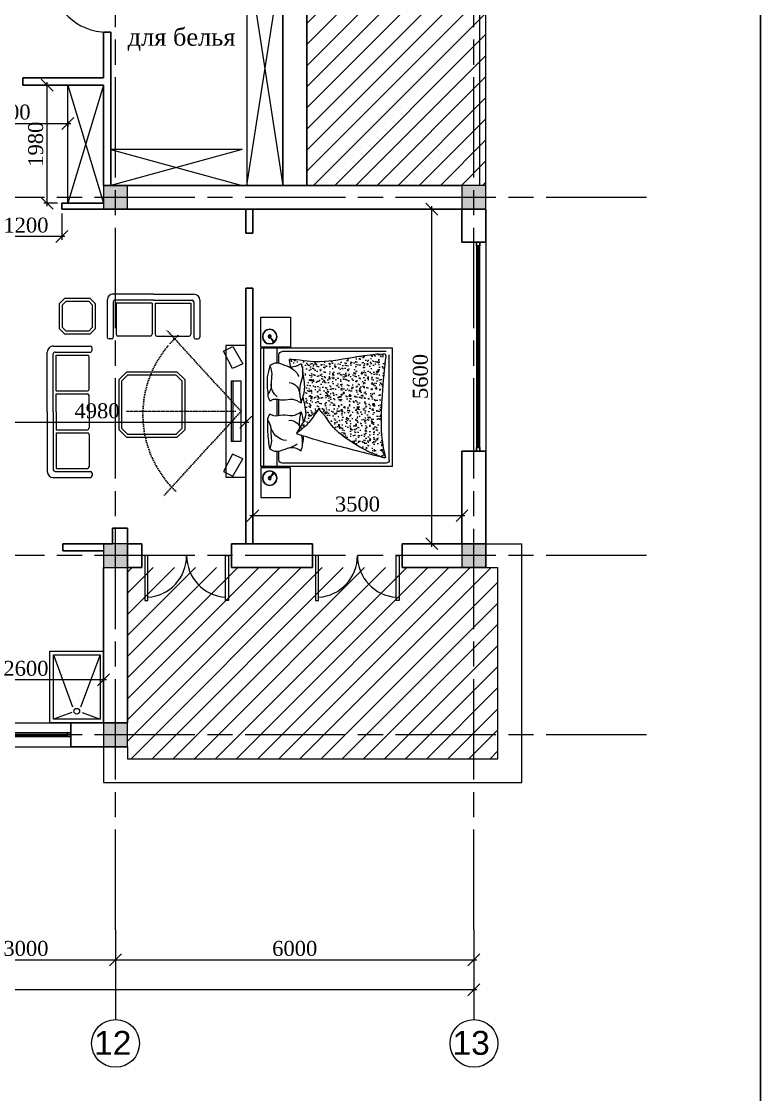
# Model space of a CAD drawing. Header units: inches. Extents: x 2870606 to 3671143, y -733551 to -473558.
# Drawn here: x 3431270 to 3443643, y -527448 to -509478 of the extents above; entities that cross this region are included whole.
import ezdxf

# ---------------------------------------------------------------- set-up
doc = ezdxf.new("R2010")
doc.units = ezdxf.units.IN
doc.header["$MEASUREMENT"] = 0
doc.linetypes.add('ACAD_ISO07W100', pattern=[3, 0, -3])
doc.linetypes.add('ACAD_ISO08W100', pattern=[36, 24, -3, 6, -3])
for name, color, linetype in [('100_FURNITURE', 25, 'Continuous'), ('A_Windows', 160, 'Continuous'), ('SANFURN', 140, 'Continuous'), ('МЕБЕЛИРОВКА', 7, 'Continuous'), ('ШРИФТ', 7, 'Continuous')]:
    doc.layers.add(name, color=color, linetype=linetype)
doc.layers.add('_0', color=7, linetype='Continuous', lineweight=25)
doc.styles.add('GENERATED_STYLE_1', font='times.ttf')
doc.styles.add('J~stule', font='dutch.ttf')
doc.styles.add('стиль3', font='arial.ttf', dxfattribs={"height": 250})
doc.linetypes.add('FENCELINE1', pattern='A,0.25,-0.1,[133,ltypeshp.shx,S=0.1,R=0,X=-0.1,Y=0],-0.1,1', length=1.45)
doc.dimstyles.new('J~style', dxfattribs={"dimscale": 100, "dimtxt": 2.5, "dimasz": 2, "dimexe": 0.55, "dimexo": 0.725, "dimtad": 1, "dimdec": 0, "dimdsep": 46, "dimtxsty": 'J~stule', "dimblk": 'OBLIQUE', "dimcen": 2, "dimdle": 0.5, "dimadec": 0, "dimazin": 0, "dimtfac": 1, "dimtdec": 0, "dimtmove": 0, "dimatfit": 3, "dimfxl": 1, "dimarcsym": 0})

# ---------------------------------------------------------------- blocks, each defined once
blk = doc.blocks.new('FSDFTV')
at = {"color": 33, "linetype": 'ACAD_ISO07W100', "lineweight": 13, "ltscale": 10}
for p, q in [((2, 179), (2, 2037)), ((2, 79), (-1440, 1399)), ((2, 79), (1376, 1338))]:
    blk.add_line(p, q, dxfattribs=at)
at = {"color": 33, "linetype": 'ByBlock', "lineweight": 13}
for points in [[(-1086, 219), (-796, 48), (-716, 221), (-1006, 372)], [(1086, 219), (796, 48), (716, 221), (1006, 372)], [(-1101, 0), (1101, 0), (1101, 331), (-1101, 331)], [(-500, 79), (503, 79), (503, 247), (-500, 247)], [(-500, 210), (503, 210), (503, 247), (-500, 247)]]:
    blk.add_lwpolyline(points, close=True, dxfattribs=at)
at = {"color": 33, "linetype": 'ACAD_ISO07W100', "lineweight": 13, "ltscale": 10}
blk.add_arc((-51, -54), 1776, 42.0748, 137.9252, dxfattribs=at)
blk = doc.blocks.new('_Oblique')
at = {"color": 0, "linetype": 'ByBlock', "lineweight": -2}
blk.add_line((-0.5, -0.5), (0.5, 0.5), dxfattribs=at)
blk = doc.blocks.new('*D637')
at = {"color": 0, "lineweight": -2, "transparency": 16777216}
for p, q in [((3430745, -512696), (3430745, -513136)), ((3431945, -512696), (3431945, -513136)), ((3431995, -513081), (3430695, -513081))]:
    blk.add_line(p, q, dxfattribs=at)
at = {"layer": 'Defpoints', "color": 0, "lineweight": 35, "transparency": 16777216}
for p in [(3430745, -512623), (3431945, -512623, 59), (3430745, -513081)]:
    blk.add_point(p, dxfattribs=at)
at = {"color": 0, "lineweight": -2, "transparency": 16777216, "xscale": 200, "yscale": 200, "zscale": 200, "rotation": 180}
blk.add_blockref('_Oblique', (3430745, -513081), dxfattribs=at)
at = {"color": 0, "lineweight": -2, "transparency": 16777216, "xscale": 200, "yscale": 200, "zscale": 200}
blk.add_blockref('_Oblique', (3431945, -513081), dxfattribs=at)
at = {"color": 0, "transparency": 16777216, "insert": (3431345, -512890), "char_height": 250, "attachment_point": 5, "style": 'J~stule'}
blk.add_mtext('1200', dxfattribs=at)
blk = doc.blocks.new('*D638')
at = {"color": 0, "lineweight": -2, "transparency": 16777216}
for p, q in [((3430045, -520315), (3430045, -520557)), ((3432645, -520315), (3432645, -520557)), ((3432695, -520502), (3429995, -520502))]:
    blk.add_line(p, q, dxfattribs=at)
at = {"layer": 'Defpoints', "color": 0, "lineweight": 35, "transparency": 16777216}
for p in [(3430045, -520243), (3432645, -520243), (3430045, -520502)]:
    blk.add_point(p, dxfattribs=at)
at = {"color": 0, "lineweight": -2, "transparency": 16777216, "xscale": 200, "yscale": 200, "zscale": 200, "rotation": 180}
blk.add_blockref('_Oblique', (3430045, -520502), dxfattribs=at)
at = {"color": 0, "lineweight": -2, "transparency": 16777216, "xscale": 200, "yscale": 200, "zscale": 200}
blk.add_blockref('_Oblique', (3432645, -520502), dxfattribs=at)
at = {"color": 0, "transparency": 16777216, "insert": (3431345, -520312), "char_height": 250, "attachment_point": 5, "style": 'J~stule'}
blk.add_mtext('2600', dxfattribs=at)
blk = doc.blocks.new('*D639')
at = {"color": 0, "lineweight": -2, "transparency": 16777216}
for p, q in [((3431700, -512573), (3431700, -510493)), ((3431873, -510543), (3431645, -510543)), ((3431873, -512523), (3431645, -512523))]:
    blk.add_line(p, q, dxfattribs=at)
at = {"layer": 'Defpoints', "color": 0, "lineweight": 35, "transparency": 16777216}
for p in [(3431700, -510543), (3431945, -510543), (3431945, -512523, 59)]:
    blk.add_point(p, dxfattribs=at)
at = {"color": 0, "lineweight": -2, "transparency": 16777216, "xscale": 200, "yscale": 200, "zscale": 200}
for p, rotation in [((3431700, -510543), 90), ((3431700, -512523), 270)]:
    blk.add_blockref('_Oblique', p, dxfattribs=dict(at, rotation=rotation))
at = {"color": 0, "transparency": 16777216, "insert": (3431509, -511533), "char_height": 250, "attachment_point": 5, "rotation": 90, "style": 'J~stule'}
blk.add_mtext('1980', dxfattribs=at)
blk = doc.blocks.new('*D640')
at = {"color": 0, "lineweight": -2, "transparency": 16777216}
for p, q in [((3429995, -511187), (3432095, -511187)), ((3430045, -511147), (3430045, -511242)), ((3432045, -511147), (3432045, -511242))]:
    blk.add_line(p, q, dxfattribs=at)
at = {"layer": 'Defpoints', "color": 0, "lineweight": 35, "transparency": 16777216}
for p in [(3430045, -511075), (3432045, -511074, 24), (3432045, -511187)]:
    blk.add_point(p, dxfattribs=at)
at = {"color": 0, "lineweight": -2, "transparency": 16777216, "xscale": 200, "yscale": 200, "zscale": 200, "rotation": 180}
blk.add_blockref('_Oblique', (3430045, -511187), dxfattribs=at)
at = {"color": 0, "lineweight": -2, "transparency": 16777216, "xscale": 200, "yscale": 200, "zscale": 200}
blk.add_blockref('_Oblique', (3432045, -511187), dxfattribs=at)
at = {"color": 0, "transparency": 16777216, "insert": (3431045, -510997), "char_height": 250, "attachment_point": 5, "style": 'J~stule'}
blk.add_mtext('2000', dxfattribs=at)
blk = doc.blocks.new('uouyotyolt')
at = {"layer": 'SANFURN', "lineweight": 15}
for p, q in [((2860162, 280611), (2860049, 280919)), ((2861129, 280919), (2860255, 280599)), ((2860161, 280439), (2860049, 280139)), ((2861129, 280139), (2860253, 280464))]:
    blk.add_line(p, q, dxfattribs=at)
for points in [[(2859989, 280079), (2859989, 280979), (2861189, 280979), (2861189, 280079)], [(2860049, 280139), (2860049, 280919), (2861129, 280919), (2861129, 280139)]]:
    blk.add_lwpolyline(points, close=True, dxfattribs=at)
blk.add_circle((2860183, 280529), 48, dxfattribs=at)
blk = doc.blocks.new('*U69')
at = {"color": 7, "lineweight": 30}
for points in [[(0, 60), (60, 60), (60, 0), (0, 0)], [(3500, 60), (3440, 60), (3440, 0), (3500, 0)]]:
    blk.add_lwpolyline(points, close=True, dxfattribs=at)
at = {"color": 4, "lineweight": 25}
for points in [[(60, 60), (3440, 60), (3440, 0), (60, 0)], [(60, 35), (3440, 35), (3440, 25), (60, 25)]]:
    blk.add_lwpolyline(points, close=True, dxfattribs=at)
blk = doc.blocks.new('*U65')
at = {"color": 7, "lineweight": 30}
for points in [[(0, 60), (60, 60), (60, 0), (0, 0)], [(1500, 60), (1440, 60), (1440, 0), (1500, 0)]]:
    blk.add_lwpolyline(points, close=True, dxfattribs=at)
at = {"color": 4, "lineweight": 25}
for points in [[(60, 60), (1440, 60), (1440, 0), (60, 0)], [(60, 35), (1440, 35), (1440, 25), (60, 25)]]:
    blk.add_lwpolyline(points, close=True, dxfattribs=at)
blk = doc.blocks.new('*D724')
at = {"color": 0, "lineweight": -2, "transparency": 16777216}
for p, q in [((3430045, -515866), (3430045, -516244)), ((3435025, -515866), (3435025, -516244)), ((3429995, -516189), (3435075, -516189))]:
    blk.add_line(p, q, dxfattribs=at)
at = {"layer": 'Defpoints', "color": 0, "lineweight": 35, "transparency": 16777216}
for p in [(3430045, -515794), (3435025, -515794), (3435025, -516189)]:
    blk.add_point(p, dxfattribs=at)
at = {"color": 0, "lineweight": -2, "transparency": 16777216, "xscale": 200, "yscale": 200, "zscale": 200, "rotation": 180}
blk.add_blockref('_Oblique', (3430045, -516189), dxfattribs=at)
at = {"color": 0, "lineweight": -2, "transparency": 16777216, "xscale": 200, "yscale": 200, "zscale": 200}
blk.add_blockref('_Oblique', (3435025, -516189), dxfattribs=at)
at = {"color": 0, "transparency": 16777216, "insert": (3432535, -515999), "char_height": 250, "attachment_point": 5, "style": 'J~stule'}
blk.add_mtext('4980', dxfattribs=at)
blk = doc.blocks.new('iy6tito6ot76o')
at = {"layer": '100_FURNITURE'}
h = blk.add_hatch(dxfattribs=at)
h.set_pattern_fill('AR-CONC', color=256, angle=180, style=0)
h.set_pattern_definition([(230, (2869573.83, 216895.09), (-182.18467, 15.9391), [19.05, -209.55]), (175, (2869573.83, 216895.1), (35.2428, -191.05664), [15.24, -167.64]), (280.451, (2869558.65, 216896.42), (-146.9425, -175.1167), [16.19, -178.09]), (226.1842, (2869573.83, 216844.3), (-271.079, 42.0423), [28.575, -314.325]), (276.6356, (2869551.24, 216847.8), (-237.4042, -247.4256), [24.285, -267.135]), (171.184, (2869573.83, 216844.3), (-237.4046, -247.4251), [22.86, -251.46]), (201, (2869548.43, 216856.99), (-151.6149, 102.2655), [19.05, -209.55]), (146, (2869548.43, 216857), (-61.802, -184.188), [15.24, -167.64]), (251.4514, (2869535.8, 216865.51), (-213.4165, -81.92286), [16.19, -178.09]), (217.5, (2869573.83, 216895.09), (-3.0886, -84.55504), [0, -165.608, 0, -170.18, 0, -168.275]), (187.5, (2869573.83, 216895.09), (-66.81966, -100.18057), [0, -97.028, 0, -161.798, 0, -64.135]), (147.5, (2869630.474, 216895.09), (-135.590595, 5.72874), [0, -63.5, 0, -198.12, 0, -262.89]), (137.5, (2869655.87, 216895.09), (-148.12918, -25.4265), [0, -82.55, 0, -131.572, 0, -186.69])])
edge = h.paths.add_edge_path()
edge.add_spline(control_points=[(2850367, 262864), (2850389, 262655), (2850441, 262170), (2850464, 261480), (2850367, 261149), (2850389, 261157), (2850404, 261162), (2850405, 261162)], knot_values=[5766.267478, 5766.267478, 5766.267478, 5766.267478, 6326.544882, 7063.125625, 7075.853468, 7104.137891, 7105.215597, 7105.215597, 7105.215597, 7105.215597], degree=3, periodic=0)
edge.add_spline(control_points=[(2850405, 261162), (2850593, 261225), (2850752, 261296), (2851288, 261646), (2851309, 261782), (2851491, 261983), (2851582, 261825), (2851683, 261708), (2851788, 261619), (2851870, 261557), (2851833, 261609), (2851812, 261639), (2851803, 261654)], knot_values=[7105.215597, 7105.215597, 7105.215597, 7105.215597, 7482.255608, 7822.118426, 8365.070605, 8376.683952, 8384.467459, 8620.875161, 8806.816714, 8824.217175, 8839.174614, 8855.523867, 8855.523867, 8855.523867, 8855.523867], degree=3, periodic=0)
edge.add_arc((2851966, 261616), 168, 526.9789, 526.98, ccw=False)
edge.add_spline(control_points=[(2851803, 261654), (2851779, 261690), (2851761, 261721), (2851746, 261748)], knot_values=[8855.523867, 8855.523867, 8855.523867, 8855.523867, 8895.532423, 8895.532423, 8895.532423, 8895.532423], degree=3, periodic=0)
edge.add_spline(control_points=[(2851746, 261748), (2851694, 261847), (2851704, 261964), (2851730, 262097), (2851752, 262174)], knot_values=[8895.532423, 8895.532423, 8895.532423, 8895.532423, 9041.086843, 9254.378307, 9254.378307, 9254.378307, 9254.378307], degree=3, periodic=0)
edge.add_spline(control_points=[(2851752, 262174), (2851739, 262219), (2851707, 262358), (2851737, 262502), (2851758, 262599)], knot_values=[94.285977, 94.285977, 94.285977, 94.285977, 220.862167, 485.908125, 485.908125, 485.908125, 485.908125], degree=3, periodic=0)
edge.add_spline(control_points=[(2851758, 262599), (2851758, 262604), (2851760, 262648), (2851772, 262691), (2851784, 262730)], knot_values=[0, 0, 0, 0, 13.110285, 122.324981, 122.324981, 122.324981, 122.324981], degree=3, periodic=0)
edge.add_spline(control_points=[(2851784, 262730), (2851826, 262706), (2851881, 262674), (2851941, 262674), (2851955, 262676)], knot_values=[0, 0, 0, 0, 126.546295, 167.288555, 167.288555, 167.288555, 167.288555], degree=3, periodic=0)
edge.add_spline(control_points=[(2851955, 262676), (2851965, 262711), (2851975, 262753), (2851982, 262813), (2851747, 262791), (2851480, 262735), (2850870, 262853), (2850439, 262907), (2850514, 262886), (2850371, 262899), (2850368, 262874), (2850367, 262864)], knot_values=[3985.05903, 3985.05903, 3985.05903, 3985.05903, 4080.88352, 4095.097586, 4129.948642, 4553.773643, 5047.299708, 5447.379817, 5706.978712, 5742.134282, 5766.267478, 5766.267478, 5766.267478, 5766.267478], degree=3, periodic=0)
for p, q in [((2852460, 263510), (2851960, 263510)), ((2851960, 263510), (2851960, 263009)), ((2852460, 263009), (2852460, 263510)), ((2852226, 263094), (2852294, 263170)), ((2852294, 263170), (2852245, 263080)), ((2850252, 261010), (2850252, 262990)), ((2850252, 262990), (2852460, 262990)), ((2850362, 262935), (2852100, 262935)), ((2851960, 263009), (2852460, 263009)), ((2852185, 262741), (2852185, 262990)), ((2852405, 261010), (2852405, 262990)), ((2852460, 261010), (2852460, 262990)), ((2850307, 261120), (2850307, 262880)), ((2852155, 262737), (2852155, 262880)), ((2852155, 261867), (2852155, 262132)), ((2852185, 261862), (2852185, 262137)), ((2852155, 261120), (2852155, 261263)), ((2852185, 261010), (2852185, 261258)), ((2850252, 261010), (2852460, 261010)), ((2850362, 261065), (2852100, 261065)), ((2851960, 260490), (2851960, 260990)), ((2851960, 260990), (2852460, 260990)), ((2852460, 260990), (2852460, 260490)), ((2852226, 260905), (2852294, 260830)), ((2852294, 260830), (2852245, 260920)), ((2852460, 260490), (2851960, 260490))]:
    blk.add_line(p, q, dxfattribs=at)
for centre, radius in [((2852309, 263185), 123), ((2852309, 263185), 117), ((2852309, 263185), 27), ((2852309, 263185), 21.3), ((2852309, 263185), 10), ((2852309, 260814), 123), ((2852309, 260814), 117), ((2852309, 260814), 27), ((2852309, 260814), 21.3), ((2852309, 260814), 10)]:
    blk.add_circle(centre, radius, dxfattribs=at)
for centre, radius, start, end in [((2852100, 262880), 55, 0, 90), ((2852103, 262398), 303, 106.1016, 156.9049), ((2852003, 262221), 196, 95.3037, 182.1083), ((2852009, 262387), 275, 310.1552, 1.8905), ((2851966, 261616), 168, 82.3063, 166.9792), ((2852005, 261737), 293, 274.1611, 352.3438), ((2852099, 261736), 432, 234.7782, 256.1183), ((2850362, 261120), 55, 180, 270), ((2852100, 261120), 55, 270, 0)]:
    blk.add_arc(centre, radius, start, end, dxfattribs=at)
for points, knots in [([(2851955, 262676), (2851965, 262711), (2851975, 262753), (2851982, 262813), (2851747, 262791), (2851480, 262735), (2850870, 262853), (2850439, 262907), (2850514, 262886), (2850371, 262899), (2850368, 262874), (2850367, 262864)], [3985.05903, 3985.05903, 3985.05903, 3985.05903, 4080.88352, 4095.097586, 4129.948642, 4553.773643, 5047.299708, 5447.379817, 5706.978712, 5742.134282, 5766.267478, 5766.267478, 5766.267478, 5766.267478]), ([(2850367, 262864), (2850389, 262655), (2850441, 262170), (2850464, 261480), (2850367, 261149), (2850586, 261222), (2850752, 261296), (2851288, 261646), (2851309, 261782), (2851491, 261983), (2851582, 261825), (2851683, 261708), (2851788, 261619), (2851870, 261557), (2851692, 261806), (2851700, 261943), (2851730, 262097), (2851752, 262174)], [5766.267478, 5766.267478, 5766.267478, 5766.267478, 6326.544882, 7063.125625, 7075.853468, 7104.137891, 7482.255608, 7822.118426, 8365.070605, 8376.683952, 8384.467459, 8620.875161, 8806.816714, 8824.217175, 8839.174614, 9041.086843, 9254.378307, 9254.378307, 9254.378307, 9254.378307]), ([(2851803, 261654), (2851806, 261671), (2851818, 261761), (2851799, 261852), (2851784, 261926)], [355.798164, 355.798164, 355.798164, 355.798164, 402.016842, 604.685285, 604.685285, 604.685285, 604.685285]), ([(2851784, 261269), (2851772, 261308), (2851747, 261396), (2851764, 261485), (2851775, 261535)], [0, 0, 0, 0, 109.214696, 246.634525, 246.634525, 246.634525, 246.634525])]:
    blk.add_open_spline(points, degree=3, knots=knots, dxfattribs=at)
for points in [[(2851784, 262730), (2851758, 262613), (2851809, 262295), (2851784, 262074)], [(2851784, 262730), (2851912, 262676), (2852055, 262702), (2852221, 262739), (2852306, 262696)], [(2851784, 262074), (2851725, 262309), (2851758, 262599)], [(2852306, 262696), (2852278, 262599), (2852283, 262434), (2852306, 262275), (2852339, 262207), (2852306, 262109)], [(2852306, 262696), (2852349, 262509), (2852338, 262211)], [(2852306, 262109), (2852244, 262136), (2852092, 262124), (2851923, 262136), (2851784, 262074)], [(2852306, 261890), (2852244, 261863), (2852092, 261875), (2851923, 261863), (2851784, 261926)], [(2852306, 261303), (2852278, 261400), (2852283, 261565), (2852306, 261724), (2852339, 261792), (2852306, 261890)], [(2852306, 261303), (2852339, 261586), (2852340, 261807)], [(2851867, 261563), (2851469, 261440), (2850580, 261207), (2850379, 261155)], [(2851784, 261269), (2851912, 261323), (2852055, 261297), (2852221, 261260), (2852306, 261303)]]:
    blk.add_spline(points, degree=3, dxfattribs=at)
for points in [[(2851784, 261926), (2851769, 261867), (2851755, 261808), (2851746, 261748)], [(2851744, 261525), (2851747, 261482), (2851753, 261439), (2851758, 261395)]]:
    blk.add_open_spline(points, degree=3, dxfattribs=at)
blk = doc.blocks.new('*D725')
at = {"color": 0, "lineweight": -2, "transparency": 16777216}
for p, q in [((3437951, -512623), (3438197, -512623)), ((3438142, -518273), (3438142, -512573)), ((3437951, -518223), (3438197, -518223))]:
    blk.add_line(p, q, dxfattribs=at)
at = {"layer": 'Defpoints', "color": 0, "lineweight": 35, "transparency": 16777216}
for p in [(3437879, -512623), (3438142, -512623), (3437879, -518223)]:
    blk.add_point(p, dxfattribs=at)
at = {"color": 0, "lineweight": -2, "transparency": 16777216, "xscale": 200, "yscale": 200, "zscale": 200}
for p, rotation in [((3438142, -512623), 90), ((3438142, -518223), 270)]:
    blk.add_blockref('_Oblique', p, dxfattribs=dict(at, rotation=rotation))
at = {"color": 0, "transparency": 16777216, "insert": (3437949, -515423), "char_height": 250, "attachment_point": 5, "rotation": 90, "style": 'J~stule'}
blk.add_mtext('5600', dxfattribs=at)
blk = doc.blocks.new('*D726')
at = {"color": 0, "lineweight": -2, "transparency": 16777216}
for p, q in [((3438645, -517521), (3438645, -517809)), ((3435145, -517704), (3435145, -517809)), ((3438695, -517754), (3435095, -517754))]:
    blk.add_line(p, q, dxfattribs=at)
at = {"layer": 'Defpoints', "color": 0, "lineweight": 35, "transparency": 16777216}
for p in [(3438645, -517448), (3435145, -517632), (3435145, -517754)]:
    blk.add_point(p, dxfattribs=at)
at = {"color": 0, "lineweight": -2, "transparency": 16777216, "xscale": 200, "yscale": 200, "zscale": 200, "rotation": 180}
blk.add_blockref('_Oblique', (3435145, -517754), dxfattribs=at)
at = {"color": 0, "lineweight": -2, "transparency": 16777216, "xscale": 200, "yscale": 200, "zscale": 200}
blk.add_blockref('_Oblique', (3438645, -517754), dxfattribs=at)
at = {"color": 0, "transparency": 16777216, "insert": (3436895, -517561), "char_height": 250, "attachment_point": 5, "style": 'J~stule'}
blk.add_mtext('3500', dxfattribs=at)
blk = doc.blocks.new('ydyyd')
at = {"layer": 'МЕБЕЛИРОВКА', "lineweight": 13}
for p, q in [((730582, 154995), (730582, 155035)), ((731232, 155065), (730612, 155065)), ((731202, 154965), (730612, 154965)), ((731182, 154915), (730662, 154915)), ((731182, 154315), (731182, 154915)), ((731232, 153965), (731232, 154935)), ((731332, 153965), (731332, 154965)), ((730632, 154345), (730632, 154885)), ((729032, 154267), (729162, 154396)), ((729162, 154396), (730003, 154396)), ((730003, 154396), (730132, 154267)), ((729032, 153425), (729032, 154267)), ((729082, 154246), (729182, 154346)), ((729082, 153446), (729082, 154246)), ((729182, 154346), (729982, 154346)), ((729982, 154346), (730082, 154246)), ((730082, 154246), (730082, 153446)), ((730132, 154267), (730132, 153425)), ((730632, 153965), (730632, 154235)), ((731182, 154315), (730662, 154315)), ((731182, 154265), (730662, 154265)), ((731182, 153965), (731182, 154265)), ((730632, 153965), (730632, 153695)), ((731182, 153965), (731182, 153665)), ((731232, 153965), (731232, 152995)), ((731332, 153965), (731332, 152965)), ((731182, 153665), (730662, 153665)), ((730632, 153585), (730632, 153045)), ((731182, 153615), (730662, 153615)), ((731182, 153615), (731182, 153015)), ((729162, 153296), (729032, 153425)), ((729182, 153346), (729082, 153446)), ((730003, 153296), (729162, 153296)), ((729982, 153346), (729182, 153346)), ((729982, 153346), (730082, 153446)), ((730003, 153296), (730132, 153425)), ((730582, 152935), (730582, 152895)), ((731202, 152965), (730612, 152965)), ((731182, 153015), (730662, 153015)), ((728849, 152746), (728809, 152746)), ((730259, 152746), (730299, 152746)), ((731232, 152865), (730612, 152865)), ((728779, 152096), (728779, 152716)), ((728879, 152126), (728879, 152716)), ((728929, 152146), (728929, 152666)), ((729499, 152696), (728959, 152696)), ((729529, 152146), (729529, 152666)), ((729579, 152146), (729579, 152666)), ((729609, 152696), (730149, 152696)), ((730179, 152146), (730179, 152666)), ((730229, 152126), (730229, 152716)), ((730329, 152096), (730329, 152716)), ((730618, 152665), (730529, 152576)), ((730529, 152154), (730529, 152576)), ((730639, 152615), (730579, 152555)), ((730618, 152665), (731040, 152665)), ((730639, 152615), (731019, 152615)), ((731019, 152615), (731079, 152555)), ((731040, 152665), (731129, 152576)), ((731129, 152576), (731129, 152154)), ((730579, 152175), (730579, 152555)), ((731079, 152555), (731079, 152175)), ((729554, 152096), (728909, 152096)), ((729529, 152146), (728929, 152146)), ((729554, 152096), (730199, 152096)), ((729579, 152146), (730179, 152146)), ((730529, 152154), (730618, 152065)), ((730579, 152175), (730639, 152115)), ((731040, 152065), (730618, 152065)), ((731019, 152115), (730639, 152115)), ((731019, 152115), (731079, 152175)), ((731040, 152065), (731129, 152154)), ((729554, 151996), (728879, 151996)), ((729554, 151996), (730229, 151996))]:
    blk.add_line(p, q, dxfattribs=at)
for centre, radius, start, end in [((730612, 155035), 30, 90, 180), ((730612, 154995), 30, 180, 270), ((730662, 154885), 30, 90, 180), ((731202, 154935), 30, 0, 90), ((731232, 154965), 100, 0, 90), ((730662, 154345), 30, 180, 270), ((730662, 154235), 30, 90, 180), ((730662, 153695), 30, 180, 270), ((730662, 153585), 30, 90, 180), ((730612, 152935), 30, 90, 180), ((730662, 153045), 30, 180, 270), ((731202, 152995), 30, 270, 0), ((731232, 152965), 100, 270, 0), ((728809, 152716), 30, 90, 180), ((728849, 152716), 30, 0, 90), ((730259, 152716), 30, 90, 180), ((730299, 152716), 30, 0, 90), ((730612, 152895), 30, 180, 270), ((728959, 152666), 30, 90, 180), ((729499, 152666), 30, 0, 90), ((729609, 152666), 30, 90, 180), ((730149, 152666), 30, 0, 90), ((728879, 152096), 100, 180, 270), ((728909, 152126), 30, 180, 270), ((730199, 152126), 30, 270, 0), ((730229, 152096), 100, 270, 0)]:
    blk.add_arc(centre, radius, start, end, dxfattribs=at)
blk = doc.blocks.new('*D900')
at = {"color": 0, "lineweight": -2, "transparency": 16777216}
for p, q in [((3429845, -524765), (3429845, -525247)), ((3432845, -524765), (3432845, -525247)), ((3429795, -525192), (3432895, -525192))]:
    blk.add_line(p, q, dxfattribs=at)
at = {"layer": 'Defpoints', "color": 0, "lineweight": 35, "transparency": 16777216}
for p in [(3429845, -524692), (3432845, -524692), (3432845, -525192)]:
    blk.add_point(p, dxfattribs=at)
at = {"color": 0, "lineweight": -2, "transparency": 16777216, "xscale": 200, "yscale": 200, "zscale": 200, "rotation": 180}
blk.add_blockref('_Oblique', (3429845, -525192), dxfattribs=at)
at = {"color": 0, "lineweight": -2, "transparency": 16777216, "xscale": 200, "yscale": 200, "zscale": 200}
blk.add_blockref('_Oblique', (3432845, -525192), dxfattribs=at)
at = {"color": 0, "transparency": 16777216, "insert": (3431345, -525002), "char_height": 250, "attachment_point": 5, "style": 'J~stule'}
blk.add_mtext('3000', dxfattribs=at)
blk = doc.blocks.new('*D901')
at = {"color": 0, "lineweight": -2, "transparency": 16777216}
for p, q in [((3432845, -524765), (3432845, -525247)), ((3438845, -524765), (3438845, -525247)), ((3432795, -525192), (3438895, -525192))]:
    blk.add_line(p, q, dxfattribs=at)
at = {"layer": 'Defpoints', "color": 0, "lineweight": 35, "transparency": 16777216}
for p in [(3432845, -524692), (3438845, -524692), (3438845, -525192)]:
    blk.add_point(p, dxfattribs=at)
at = {"color": 0, "lineweight": -2, "transparency": 16777216, "xscale": 200, "yscale": 200, "zscale": 200, "rotation": 180}
blk.add_blockref('_Oblique', (3432845, -525192), dxfattribs=at)
at = {"color": 0, "lineweight": -2, "transparency": 16777216, "xscale": 200, "yscale": 200, "zscale": 200}
blk.add_blockref('_Oblique', (3438845, -525192), dxfattribs=at)
at = {"color": 0, "transparency": 16777216, "insert": (3435845, -525002), "char_height": 250, "attachment_point": 5, "style": 'J~stule'}
blk.add_mtext('6000', dxfattribs=at)
blk = doc.blocks.new('*D902')
at = {"color": 0, "lineweight": -2, "transparency": 16777216}
for p, q in [((3378845, -524765), (3378845, -525747)), ((3438845, -524765), (3438845, -525747)), ((3438895, -525692), (3378795, -525692))]:
    blk.add_line(p, q, dxfattribs=at)
at = {"layer": 'Defpoints', "color": 0, "lineweight": 35, "transparency": 16777216}
for p in [(3378845, -524692), (3438845, -524692), (3378845, -525692)]:
    blk.add_point(p, dxfattribs=at)
at = {"color": 0, "lineweight": -2, "transparency": 16777216, "xscale": 200, "yscale": 200, "zscale": 200, "rotation": 180}
blk.add_blockref('_Oblique', (3378845, -525692), dxfattribs=at)
at = {"color": 0, "lineweight": -2, "transparency": 16777216, "xscale": 200, "yscale": 200, "zscale": 200}
blk.add_blockref('_Oblique', (3438845, -525692), dxfattribs=at)
at = {"color": 0, "transparency": 16777216, "insert": (3408845, -525502), "char_height": 250, "attachment_point": 5, "style": 'J~stule'}
blk.add_mtext('60000', dxfattribs=at)

msp = doc.modelspace()

# ---------------------------------------------------------------- hatches: boundary and pattern name
h = msp.add_hatch()
h.set_pattern_fill('ANSI31', color=72, scale=2000)
h.set_pattern_definition([(45, (394008.68, 116568.67), (-176.776695, 176.776695), [])])
h.paths.add_polyline_path([(3439045.37, -506623.13), (3436045.37, -506623.13), (3436045.37, -512223.13), (3439045.37, -512223.13)])
h = msp.add_hatch(color=256)
h.dxf.hatch_style = 1
h.paths.add_polyline_path([(3433045.37, -512623.13), (3433045.37, -512223.13), (3432645.37, -512223.13), (3432645.37, -512623.13)])
h = msp.add_hatch(color=256)
h.dxf.hatch_style = 1
h.paths.add_polyline_path([(3439045.37, -512623.13), (3439045.37, -512223.13), (3438645.37, -512223.13), (3438645.37, -512623.13)])
h = msp.add_hatch(color=256)
h.dxf.hatch_style = 1
h.paths.add_polyline_path([(3433045.37, -518623.13), (3433045.37, -518223.13), (3432645.37, -518223.13), (3432645.37, -518623.13)])
h = msp.add_hatch(color=256)
h.dxf.hatch_style = 1
h.paths.add_polyline_path([(3439045.37, -518623.13), (3439045.37, -518223.13), (3438645.37, -518223.13), (3438645.37, -518623.13)])
h = msp.add_hatch()
h.set_pattern_fill('ANSI31', color=72, scale=2000)
h.set_pattern_definition([(45, (394208.68, 104568.67), (-176.776695, 176.776695), [])])
h.paths.add_polyline_path([(3439245.37, -518623.13), (3433045.37, -518623.13), (3433045.37, -521823.13), (3439245.37, -521823.13)])
h = msp.add_hatch(color=256)
h.dxf.hatch_style = 1
h.paths.add_polyline_path([(3433045.37, -521623.13), (3433045.37, -521223.13), (3432645.37, -521223.13), (3432645.37, -521623.13)])

# ---------------------------------------------------------------- linework, layer by layer
at = {"color": 252, "linetype": 'ACAD_ISO08W100', "ltscale": 70}
for p, q in [((3432845.37, -524692.02), (3432845.37, -496403.85)), ((3438845.37, -524692.02), (3438845.37, -496403.85)), ((3441734.29, -512423.13), (3375840.6, -512423.13)), ((3441734.29, -518423.13), (3375840.6, -518423.13)), ((3441734.29, -521423.13), (3375840.6, -521423.13))]:
    msp.add_line(p, q, dxfattribs=at)
at = {"linetype": 'FENCELINE1', "ltscale": 200}
msp.add_line((3438945.37, -512223.13), (3438945.37, -506623.13), dxfattribs=at)
for p, q in [((3439045.37, -512223.13), (3439045.37, -506623.13)), ((3435045.37, -508343.13), (3435045.37, -512223.13)), ((3435045.37, -508343.13), (3435645.37, -512223.13)), ((3435045.37, -512223.13), (3435645.37, -508343.13)), ((3432045.37, -512523.13, 58.88), (3432045.37, -510543.13, 11.29)), ((3434965.37, -511623.13), (3432765.37, -511623.13)), ((3432765.37, -511623.13), (3434965.37, -512223.13)), ((3434965.37, -511623.13), (3432765.37, -512223.13)), ((3432045.37, -512523.13, 58.88), (3432645.37, -512523.13, 58.88)), ((3439045.37, -513173.13), (3439045.37, -516673.13)), ((3439045.37, -518223.13), (3439645.37, -518223.13)), ((3439645.37, -522223.13), (3439645.37, -518223.13)), ((3439045.37, -518623.13), (3439245.37, -518623.13)), ((3439245.37, -521823.13), (3439245.37, -518623.13)), ((3430595.37, -521223.13), (3432095.37, -521223.13)), ((3430595.37, -521623.13), (3432095.37, -521623.13)), ((3432645.37, -521623.13), (3432645.37, -522223.13)), ((3433045.37, -521623.13), (3433045.37, -521823.13)), ((3433045.37, -521823.13), (3439245.37, -521823.13)), ((3432645.37, -522223.13), (3439645.37, -522223.13))]:
    msp.add_line(p, q)
at = {"lineweight": 30}
for p, q in [((3436045.37, -508023.13), (3436045.37, -512223.13)), ((3435645.37, -508343.13), (3435645.37, -512223.13)), ((3432645.37, -509655.61), (3432645.37, -510423.13)), ((3432765.37, -509655.61), (3432645.37, -509655.61)), ((3432765.37, -509655.61), (3432765.37, -512223.13)), ((3431295.37, -510423.13), (3432645.37, -510423.13)), ((3431295.37, -510543.13), (3431295.37, -510423.13)), ((3431295.37, -510543.13), (3432645.37, -510543.13)), ((3432645.37, -510543.13), (3432645.37, -512223.13)), ((3432645.37, -512223.13), (3438645.37, -512223.13)), ((3432645.37, -512523.13, 58.88), (3431945.33, -512523.13, 58.88)), ((3431945.33, -512523.13, 58.88), (3431945.33, -512623.13, 58.88)), ((3432645.37, -512623.13, 58.88), (3431945.33, -512623.13, 58.88)), ((3432645.37, -512623.13), (3438645.37, -512623.13)), ((3435025.37, -512623.13), (3435025.37, -513023.13)), ((3435145.37, -512623.13), (3435145.37, -513023.13)), ((3435145.37, -513023.13), (3435025.37, -513023.13)), ((3435145.37, -513943.13), (3435025.37, -513943.13)), ((3435025.37, -513943.13), (3435025.37, -518223.13)), ((3435145.37, -513943.13), (3435145.37, -518223.13)), ((3433045.37, -517963.13), (3432795.37, -517963.13)), ((3431965.37, -518343.13), (3431965.37, -518223.13)), ((3433285.37, -518223.13), (3433045.37, -518223.13)), ((3433285.37, -518223.13), (3433285.37, -518623.13)), ((3436145.37, -518223.13), (3434785.37, -518223.13)), ((3434785.37, -518223.13), (3434785.37, -518623.13)), ((3436145.37, -518223.13), (3436145.37, -518623.13)), ((3438645.37, -518223.13), (3437645.37, -518223.13)), ((3437645.37, -518223.13), (3437645.37, -518623.13)), ((3439045.37, -518223.13), (3438645.37, -518223.13)), ((3439045.37, -518223.13), (3439045.37, -518623.13)), ((3433285.37, -518623.13), (3433045.37, -518623.13)), ((3436145.37, -518623.13), (3434785.37, -518623.13)), ((3439045.37, -518623.13), (3437645.37, -518623.13)), ((3432095.37, -521623.13), (3432095.37, -521223.13))]:
    msp.add_line(p, q, dxfattribs=at)
at = {"linetype": 'Continuous'}
for p, q in [((3432845.37, -524692.02), (3432845.37, -526192.02)), ((3438845.37, -524692.02), (3438845.37, -526192.02))]:
    msp.add_line(p, q, dxfattribs=at)
at = {"lineweight": 30}
for points in [[(3371143.15, -545403.23), (3371143.15, -492403.23), (3443643.15, -492403.23), (3443643.15, -545403.23)], [(3439045.37, -513173.13), (3438645.37, -513173.13), (3438645.37, -512623.13), (3439045.37, -512623.13)]]:
    msp.add_lwpolyline(points, close=True, dxfattribs=at)
at = {"elevation": 58.88}
msp.add_lwpolyline([(3432045.37, -510543.13), (3432645.37, -512523.13)], dxfattribs=at)
msp.add_lwpolyline([(3432645.37, -510543.13), (3432045.37, -512523.13)])
for points in [[(3432645.37, -512223.13), (3432645.37, -512623.13), (3433045.37, -512623.13), (3433045.37, -512223.13)], [(3438645.37, -512223.13), (3438645.37, -512623.13), (3439045.37, -512623.13), (3439045.37, -512223.13)], [(3432645.37, -518223.13), (3432645.37, -518623.13), (3433045.37, -518623.13), (3433045.37, -518223.13)], [(3438645.37, -518223.13), (3438645.37, -518623.13), (3439045.37, -518623.13), (3439045.37, -518223.13)], [(3433335.37, -518423.13), (3433335.37, -519173.13), (3433385.37, -519173.13), (3433385.37, -518423.13)], [(3434735.37, -518423.13), (3434735.37, -519173.13), (3434685.37, -519173.13), (3434685.37, -518423.13)], [(3436195.37, -518423.13), (3436195.37, -519173.13), (3436245.37, -519173.13), (3436245.37, -518423.13)], [(3437595.37, -518423.13), (3437595.37, -519173.13), (3437545.37, -519173.13), (3437545.37, -518423.13)], [(3432645.37, -521223.13), (3432645.37, -521623.13), (3433045.37, -521623.13), (3433045.37, -521223.13)]]:
    msp.add_lwpolyline(points, close=True)
at = {"lineweight": 30}
for points in [[(3438645.37, -516673.13), (3438645.37, -518223.13), (3439045.37, -518223.13), (3439045.37, -516673.13), (3438645.37, -516673.13)], [(3432795.37, -518223.13), (3432795.37, -517963.13)], [(3433045.37, -521223.13), (3433045.37, -517963.13)], [(3431965.37, -518223.13), (3432795.37, -518223.13)], [(3438645.37, -518223.13), (3438645.37, -518223.13)], [(3431965.37, -518343.13), (3432645.37, -518343.13)], [(3432645.37, -521223.13), (3432645.37, -518623.13)], [(3432095.37, -521223.13), (3433045.37, -521223.13)], [(3432095.37, -521623.13), (3433045.37, -521623.13)]]:
    msp.add_lwpolyline(points, dxfattribs=at)
at = {"linetype": 'Continuous'}
for centre in [(3432845.37, -526592.02), (3438845.37, -526592.02)]:
    msp.add_circle(centre, 400, dxfattribs=at)
for centre, radius, start, end in [((3432705.37, -508705.61), 950, 183.016961, 270), ((3433335.37, -518423.13), 700, 274.096044, 0), ((3434735.37, -518423.13), 700, 180, 265.903956), ((3436195.37, -518423.13), 700, 274.096044, 0), ((3437595.37, -518423.13), 700, 180, 265.903956)]:
    msp.add_arc(centre, radius, start, end)

# ---------------------------------------------------------------- block references
at = {"rotation": 180}
msp.add_blockref('ydyyd', (4163035.33, -362049.19, 94.6), dxfattribs=at)
at = {"color": 1, "xscale": -1}
msp.add_blockref('iy6tito6ot76o', (6287735.3, -777940.02), dxfattribs=at)
at = {"color": 1, "rotation": 90.00000000000001}
msp.add_blockref('uouyotyolt', (3712724.2, -3381212.12), dxfattribs=at)
at = {"layer": '_0', "rotation": 90.00000000000001}
msp.add_blockref('FSDFTV', (3435025.37, -516005.88), dxfattribs=at)
at = {"layer": 'A_Windows', "color": 5, "lineweight": 30, "xscale": -1}
for name, p, rotation in [('*U69', (3438945.37, -513173.13), 89.99998460706348), ('*U65', (3432095.37, -521453.13), 359.9999846070635)]:
    msp.add_blockref(name, p, dxfattribs=dict(at, rotation=rotation))

# ---------------------------------------------------------------- texts
at = {"linetype": 'Continuous', "char_height": 400, "attachment_point": 2, "style": 'стиль3'}
for s, insert in [('12', (3432799.09, -526382.35)), ('13', (3438799.09, -526382.35))]:
    msp.add_mtext(s, dxfattribs=dict(at, insert=insert))
at = {"layer": 'ШРИФТ', "style": 'GENERATED_STYLE_1'}
msp.add_text('для белья', height=292.5, dxfattribs=at).set_placement((3433047.67, -509883.86))

# ---------------------------------------------------------------- dimensions: what is measured, and where the dimension line sits
for base, p1, p2, picture, middle in [((3431699.95, -510543.13), (3431945.33, -512523.13, 58.88), (3431945.33, -510543.13), '*D639', (3431508.89, -511533.13)), ((3438141.99, -512623.13), (3437878.67, -518223.13), (3437878.67, -512623.13), '*D725', (3437949.29, -515423.13))]:
    dim = msp.add_linear_dim(base=base, p1=p1, p2=p2, angle=90, dimstyle='J~style', override={"dimdec": 1, "dimtdec": 1})
    dim.commit()
    dim.dimension.update_dxf_attribs({"geometry": picture, "text_midpoint": middle})
for base, p1, p2, picture, middle in [((3432045.37, -511187.11), (3430045.37, -511074.61), (3432045.37, -511074.03, 24.05), '*D640', (3431045.37, -510997.09)), ((3430745.37, -513080.57), (3431945.33, -512623.13, 58.88), (3430745.37, -512623.13), '*D637', (3431345.35, -512889.69)), ((3435025.37, -516189.25), (3430045.37, -515793.62), (3435025.37, -515793.62), '*D724', (3432535.37, -515999.07)), ((3435145.37, -517754.12), (3438645.37, -517448.13), (3435145.37, -517631.94), '*D726', (3436895.37, -517561.42)), ((3430045.37, -520501.57), (3432645.37, -520242.54), (3430045.37, -520242.54), '*D638', (3431345.37, -520311.56)), ((3378845.37, -525692.02), (3438845.37, -524692.02), (3378845.37, -524692.02), '*D902', (3408845.37, -525502.01)), ((3432845.37, -525192.02), (3429845.37, -524692.02), (3432845.37, -524692.02), '*D900', (3431345.37, -525002.01)), ((3438845.37, -525192.02), (3432845.37, -524692.02), (3438845.37, -524692.02), '*D901', (3435845.37, -525002.01))]:
    dim = msp.add_linear_dim(base=base, p1=p1, p2=p2, dimstyle='J~style', override={"dimdec": 1, "dimtdec": 1})
    dim.commit()
    dim.dimension.update_dxf_attribs({"geometry": picture, "text_midpoint": middle})

doc.saveas('drawing.dxf')
